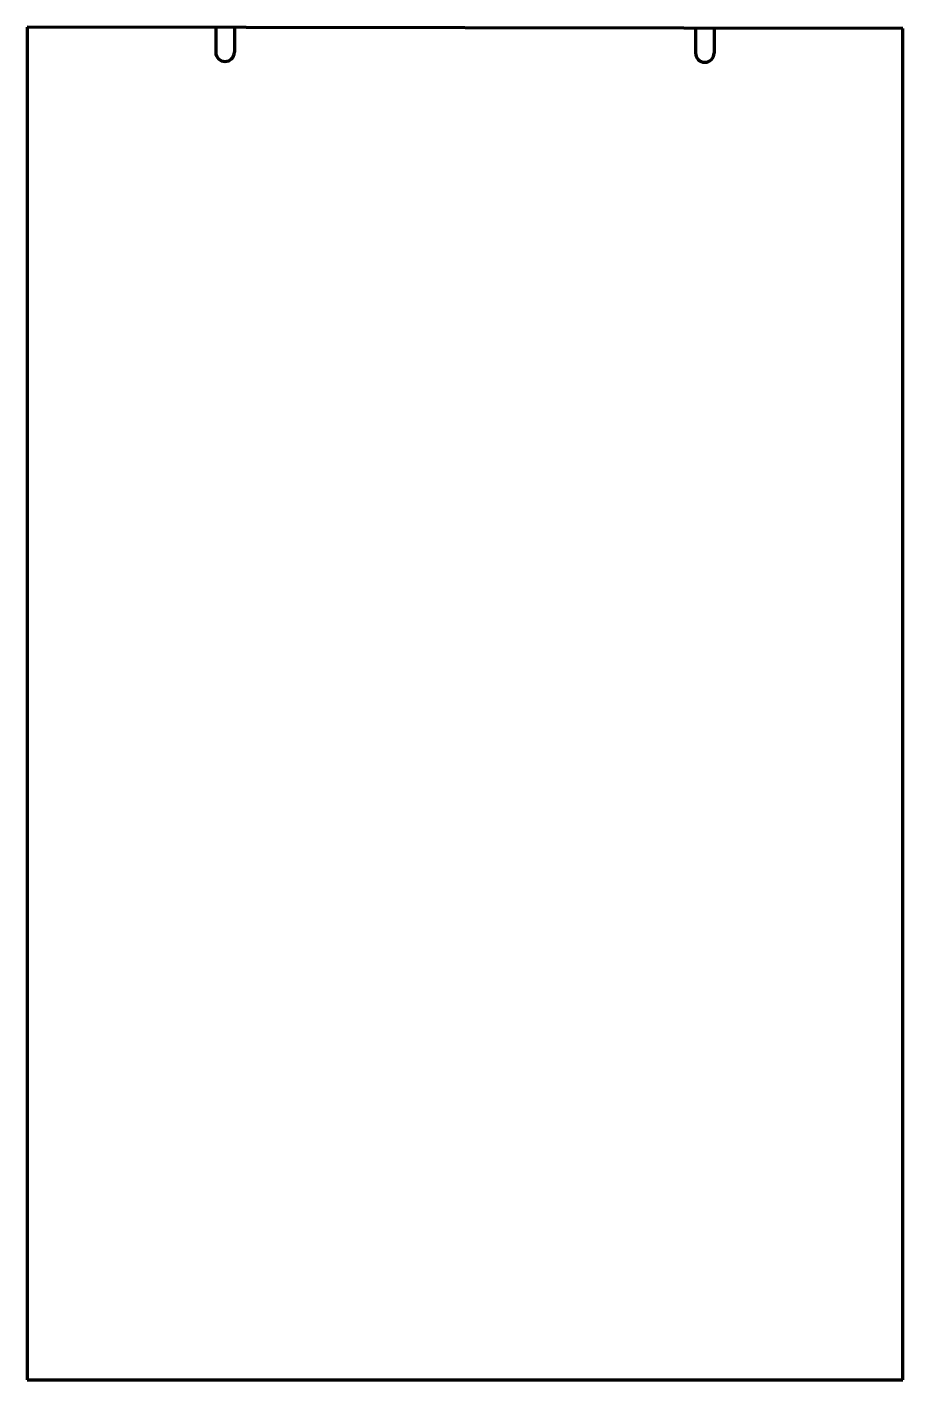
# Model space of a CAD drawing. Header units: inches. Extents: x 0 to 35.4, y 0 to 54.6.
import ezdxf

# ---------------------------------------------------------------- set-up
doc = ezdxf.new("R2010")
doc.units = ezdxf.units.IN
doc.header["$MEASUREMENT"] = 0
doc.layers.add('1', color=7, linetype='Continuous')

msp = doc.modelspace()

# ---------------------------------------------------------------- linework, layer by layer
at = {"color": 7, "lineweight": 90}
for p, q in [((0, 54.625), (0, 0)), ((35.375, 54.562), (0, 54.625)), ((35.375, 0), (35.375, 54.562)), ((0, 0), (35.375, 0))]:
    msp.add_line(p, q, dxfattribs=at)
at = {"layer": '1', "color": 7, "lineweight": 90}
for p, q in [((7.625, 54.612), (7.623, 53.612)), ((8.375, 54.61), (8.373, 53.61)), ((27, 54.577), (26.998, 53.577)), ((27.75, 54.576), (27.748, 53.576))]:
    msp.add_line(p, q, dxfattribs=at)
for centre in [(7.998, 53.611), (27.373, 53.577)]:
    msp.add_arc(centre, 0.375, 179.8988, 359.8988, dxfattribs=at)

doc.saveas('drawing.dxf')
